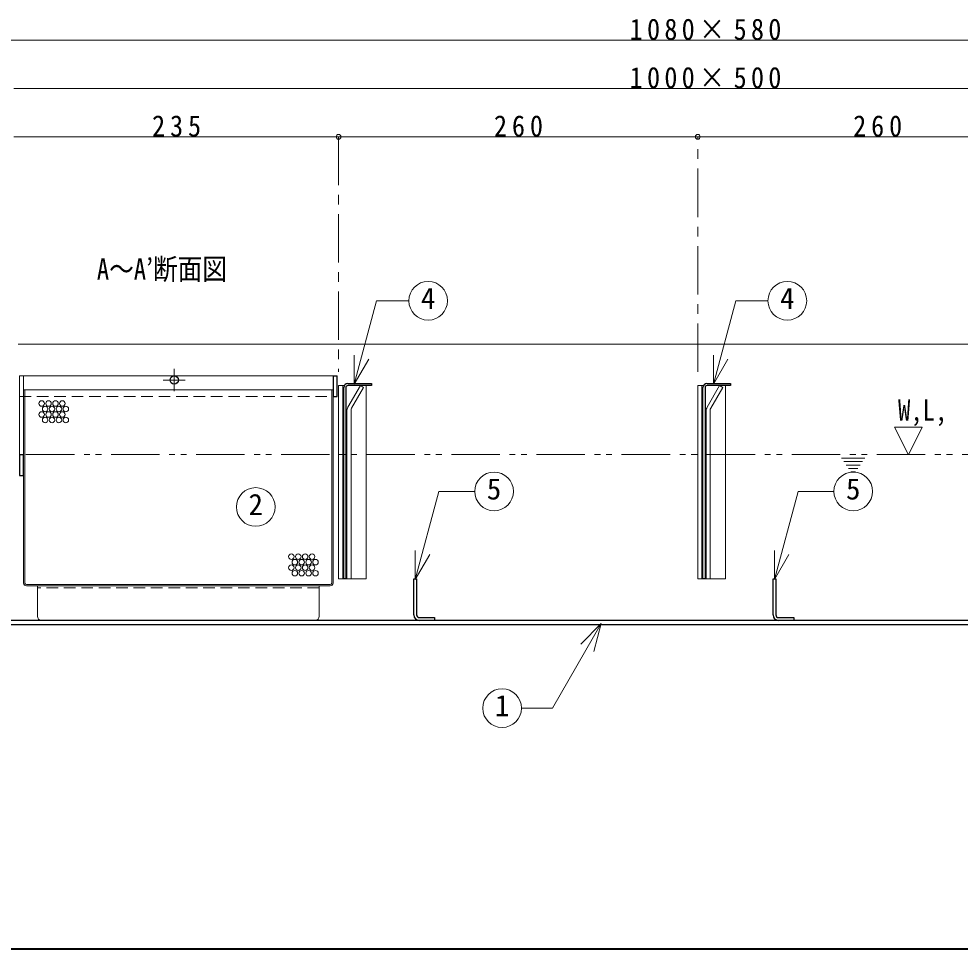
# Model space of a CAD drawing. Units: millimetres at full size, sheet at 1:7. Extents: x -1487 to 1348, y -983 to 984.
# Drawn here: x -866 to -185, y -983 to -310 of the extents above; entities that cross this region are included whole.
import ezdxf
from ezdxf.enums import TextEntityAlignment as Align

# ---------------------------------------------------------------- set-up
doc = ezdxf.new("R2010")
doc.units = ezdxf.units.MM
doc.header["$LTSCALE"] = 7
doc.header["$PDMODE"] = 32
doc.header["$PDSIZE"] = 3.5
for name, pattern in [('CHAIN1', [8, 5, -1, 1, -1]), ('DASHED1', [1.8, 1.2, -0.6]), ('DOUBLE_CHAIN1', [8.8, 5, -1, 0.6, -0.6, 0.6, -1])]:
    doc.linetypes.add(name, pattern=pattern)
doc.layers.add('0-A', color=4, linetype='Continuous', lineweight=9)
doc.styles.add('ＭＳ ゴシック', font='')
doc.styles.get('ＭＳ ゴシック').set_extended_font_data('MS Gothic')

msp = doc.modelspace()

# ---------------------------------------------------------------- linework, layer by layer
at = {"layer": '0-A'}
for p, q in [((170.143, -325.487), (-909.857, -325.487)), ((130.143, -360.487), (-869.857, -360.487)), ((-869.857, -395.487), (-634.857, -395.487)), ((-634.857, -395.487), (-374.857, -395.487)), ((-374.857, -395.487), (-114.857, -395.487)), ((136.143, -545.487), (-866.857, -545.487)), ((-862.857, -568.487), (-638.846, -568.487)), ((-639.846, -578.487), (-861.857, -578.487)), ((-631.857, -575.487), (-630.705, -575.487)), ((-614.857, -715.487), (-614.857, -575.487)), ((-371.857, -575.487), (-370.705, -575.487)), ((-354.857, -715.487), (-354.857, -575.487)), ((-631.857, -715.487), (-631.107, -715.487)), ((-628.857, -715.487), (-629.607, -715.487)), ((-625.857, -715.487), (-614.857, -715.487)), ((-371.857, -715.487), (-371.107, -715.487)), ((-368.857, -715.487), (-369.607, -715.487)), ((-365.857, -715.487), (-354.857, -715.487))]:
    msp.add_line(p, q, dxfattribs=at)
at = {"layer": '0-A', "linetype": 'CHAIN1'}
for p, q in [((-634.857, -395.487), (-634.857, -565.487)), ((-374.857, -565.487), (-374.857, -395.487)), ((-753.846, -563.487), (-753.846, -579.487)), ((-761.846, -571.487), (-745.846, -571.487))]:
    msp.add_line(p, q, dxfattribs=at)
at = {"layer": '0-A', "color": 7, "lineweight": 18}
for p, q in [((-623.532, -574.607), (-607.324, -514.12)), ((-584.011, -514.12), (-607.324, -514.12)), ((-363.532, -574.607), (-347.324, -514.12)), ((-324.011, -514.12), (-347.324, -514.12)), ((-623.532, -574.607), (-623.532, -553.607)), ((-623.532, -574.607), (-613.032, -556.421)), ((-363.532, -574.607), (-363.532, -553.607)), ((-363.532, -574.607), (-353.032, -556.421)), ((-865.857, -568.487), (-862.857, -568.487)), ((-865.857, -568.487), (-865.857, -625.487)), ((-862.857, -625.487), (-862.857, -568.487)), ((-862.857, -578.487), (-861.857, -578.487)), ((-861.857, -718.487), (-861.857, -578.487)), ((-639.846, -578.487), (-638.846, -578.487)), ((-639.846, -718.487), (-639.846, -578.487)), ((-631.857, -575.487), (-634.857, -575.487)), ((-634.857, -575.487), (-634.857, -715.487)), ((-631.857, -575.487), (-631.857, -715.487)), ((-628.054, -591.095), (-619.042, -575.487)), ((-616.792, -576.786), (-625.455, -591.791)), ((-619.042, -575.487), (-616.792, -576.786)), ((-371.857, -575.487), (-374.857, -575.487)), ((-374.857, -575.487), (-374.857, -715.487)), ((-371.857, -575.487), (-371.857, -715.487)), ((-368.054, -591.095), (-359.042, -575.487)), ((-356.792, -576.786), (-365.455, -591.791)), ((-359.042, -575.487), (-356.792, -576.786)), ((-638.846, -718.487), (-638.846, -583.487)), ((-628.857, -715.487), (-628.857, -594.095)), ((-625.857, -593.291), (-625.857, -715.487)), ((-368.857, -715.487), (-368.857, -594.095)), ((-365.857, -593.291), (-365.857, -715.487)), ((-862.857, -718.487), (-862.857, -640.487)), ((-579.37, -715.932), (-562.268, -652.105)), ((-562.268, -652.105), (-536.313, -652.105)), ((-319.37, -715.932), (-302.268, -652.105)), ((-302.268, -652.105), (-276.313, -652.105)), ((-579.37, -715.932), (-579.37, -694.932)), ((-319.37, -715.932), (-319.37, -694.932)), ((-579.37, -715.932), (-568.87, -697.745)), ((-319.37, -715.932), (-308.87, -697.745)), ((-634.857, -715.487), (-631.857, -715.487)), ((-628.857, -715.487), (-625.857, -715.487)), ((-374.857, -715.487), (-371.857, -715.487)), ((-368.857, -715.487), (-365.857, -715.487)), ((-640.846, -719.487), (-860.857, -719.487)), ((-640.846, -720.487), (-860.857, -720.487)), ((-852.857, -742.487), (-852.857, -720.487)), ((-648.846, -742.487), (-648.846, -720.487)), ((-444.713, -747.773), (-480.07, -809.013)), ((-444.713, -747.773), (-459.562, -762.622)), ((-444.713, -747.773), (-450.148, -768.057)), ((-480.07, -809.013), (-502.485, -809.013))]:
    msp.add_line(p, q, dxfattribs=at)
at = {"layer": '0-A', "color": 5, "lineweight": 25}
for p, q in [((-638.846, -568.487), (-635.857, -568.487)), ((-638.846, -568.487), (-638.846, -583.487)), ((-635.857, -583.487), (-635.857, -568.487)), ((-631.107, -715.487), (-631.107, -576.987)), ((-629.607, -576.987), (-629.607, -715.487)), ((-611.107, -575.487), (-628.167, -575.487)), ((-628.107, -573.987), (-611.107, -573.987)), ((-611.107, -573.987), (-611.107, -575.487)), ((-371.107, -715.487), (-371.107, -576.987)), ((-369.607, -576.987), (-369.607, -715.487)), ((-351.107, -575.487), (-368.167, -575.487)), ((-368.107, -573.987), (-351.107, -573.987)), ((-351.107, -573.987), (-351.107, -575.487)), ((-638.846, -583.487), (-635.857, -583.487)), ((-865.857, -625.487), (-865.857, -640.487)), ((-865.857, -625.487), (-862.857, -625.487)), ((-862.857, -640.487), (-862.857, -625.487)), ((-865.857, -640.487), (-862.857, -640.487)), ((-629.607, -715.487), (-631.107, -715.487)), ((-580.357, -741.487), (-580.357, -715.487)), ((-580.357, -715.487), (-578.357, -715.487)), ((-578.357, -715.487), (-578.357, -741.487)), ((-369.607, -715.487), (-371.107, -715.487)), ((-320.357, -741.487), (-320.357, -715.487)), ((-320.357, -715.487), (-318.357, -715.487)), ((-318.357, -715.487), (-318.357, -741.487)), ((133.143, -745.487), (-872.857, -745.487)), ((-872.857, -748.487), (133.143, -748.487))]:
    msp.add_line(p, q, dxfattribs=at)
at = {"layer": '0-A', "linetype": 'DASHED1'}
for p, q in [((-865.857, -583.487), (-638.846, -583.487)), ((-648.846, -721.987), (-852.857, -721.987))]:
    msp.add_line(p, q, dxfattribs=at)
at = {"layer": '0-A', "linetype": 'DOUBLE_CHAIN1'}
for p, q in [((-861.137, -625.487), (-34.857, -625.487)), ((-253.944, -628.031), (-270.807, -628.031)), ((-269.121, -630.531), (-255.631, -630.531)), ((-257.317, -633.031), (-267.434, -633.031)), ((-265.748, -635.531), (-259.003, -635.531)), ((-260.689, -638.031), (-264.062, -638.031))]:
    msp.add_line(p, q, dxfattribs=at)
at = {"layer": '0-A', "color": 1, "lineweight": 40}
msp.add_line((1347.643, -983.487), (-1487.357, -983.487), dxfattribs=at)
at = {"layer": '0-A'}
msp.add_lwpolyline([(-222.376, -625.531), (-212.376, -605.531), (-232.376, -605.531)], close=True, dxfattribs=at)
at = {"layer": '0-A', "color": 5, "lineweight": 25}
for points in [[(-576.357, -743.487), (-565.357, -743.487), (-565.357, -745.487)], [(-316.357, -743.487), (-305.357, -743.487), (-305.357, -745.487)]]:
    msp.add_lwpolyline(points, dxfattribs=at)
at = {"layer": '0-A', "color": 7, "lineweight": 18}
for centre in [(-570.011, -514.12), (-310.011, -514.12), (-522.313, -652.105), (-262.313, -652.105), (-694.829, -663.392), (-516.485, -809.013)]:
    msp.add_circle(centre, 14, dxfattribs=at)
at = {"layer": '0-A', "color": 5, "lineweight": 25}
msp.add_circle((-753.846, -571.487), 3, dxfattribs=at)
at = {"layer": '0-A'}
for centre in [(-849.798, -588.456), (-847.298, -592.456), (-844.798, -588.456), (-842.298, -592.456), (-839.798, -588.456), (-837.298, -592.456), (-834.798, -588.456), (-832.298, -592.456), (-849.798, -596.456), (-847.298, -600.456), (-844.798, -596.456), (-842.298, -600.456), (-839.798, -596.456), (-837.298, -600.456), (-834.798, -596.456), (-832.298, -600.456), (-669.054, -699.346), (-666.554, -703.346), (-664.054, -699.346), (-661.554, -703.346), (-659.054, -699.346), (-656.554, -703.346), (-654.054, -699.346), (-651.554, -703.346), (-669.054, -707.346), (-664.054, -707.346), (-659.054, -707.346), (-654.054, -707.346), (-666.554, -711.346), (-661.554, -711.346), (-656.554, -711.346), (-651.554, -711.346)]:
    msp.add_circle(centre, 2, dxfattribs=at)
at = {"layer": '0-A', "color": 5, "lineweight": 25}
for centre, radius, start, end in [((-628.107, -576.987), 3, 92.27697, 180), ((-628.107, -576.987), 1.5, 92.27697, 180), ((-368.107, -576.987), 3, 92.27697, 180), ((-368.107, -576.987), 1.5, 92.27697, 180), ((-576.357, -741.487), 4, 180, 270), ((-576.357, -741.487), 2, 180, 270), ((-316.357, -741.487), 4, 180, 270), ((-316.357, -741.487), 2, 180, 270)]:
    msp.add_arc(centre, radius, start, end, dxfattribs=at)
at = {"layer": '0-A', "color": 7, "lineweight": 18}
for centre, radius, start, end in [((-628.107, -576.987), 3, 90, 92.27697), ((-368.107, -576.987), 3, 90, 92.27697), ((-622.857, -594.095), 6, 150, 180), ((-622.857, -593.291), 3, 150, 180), ((-362.857, -594.095), 6, 150, 180), ((-362.857, -593.291), 3, 150, 180), ((-860.857, -718.487), 2, 180, 270), ((-860.857, -718.487), 1, 180, 270), ((-640.846, -718.487), 2, 270, 0), ((-640.846, -718.487), 1, 270, 0), ((-849.857, -742.487), 3, 180, 270), ((-651.846, -742.487), 3, 270, 0)]:
    msp.add_arc(centre, radius, start, end, dxfattribs=at)
at = {"layer": '0-A'}
for p in [(-634.857, -395.487), (-374.857, -395.487)]:
    msp.add_point(p, dxfattribs=at)

# ---------------------------------------------------------------- texts
at = {"layer": '0-A', "color": 7, "style": 'ＭＳ ゴシック', "width": 0.85}
for s, p in [('A～A’断面図', (-809.857, -503.487)), ('W,L,', (-229.876, -605.531))]:
    msp.add_text(s, height=15.4, dxfattribs=at).set_placement(p, align=Align.BOTTOM_LEFT)
at = {"layer": '0-A', "color": 7, "style": 'ＭＳ ゴシック'}
for s, p in [('4', (-575.261, -524.62)), ('4', (-315.261, -524.62)), ('5', (-527.563, -662.605)), ('5', (-267.563, -662.605)), ('2', (-700.079, -673.892)), ('1', (-521.735, -819.513))]:
    msp.add_text(s, height=15.4, dxfattribs=at).set_placement(p, align=Align.BOTTOM_LEFT)
at = {"layer": '0-A', "color": 7, "char_height": 15.4, "attachment_point": 7, "style": 'ＭＳ ゴシック'}
for s, insert in [('\\T1.33;\\W0.9;1080×580', (-424.107, -325.487)), ('\\T1.33;\\W0.9;1000×500', (-424.107, -360.487)), ('\\T1.38;\\W0.9;235', (-769.857, -395.487)), ('\\T1.38;\\W0.9;260', (-522.357, -395.487)), ('\\T1.38;\\W0.9;260', (-262.357, -395.487))]:
    msp.add_mtext(s, dxfattribs=dict(at, insert=insert))

doc.saveas('drawing.dxf')
